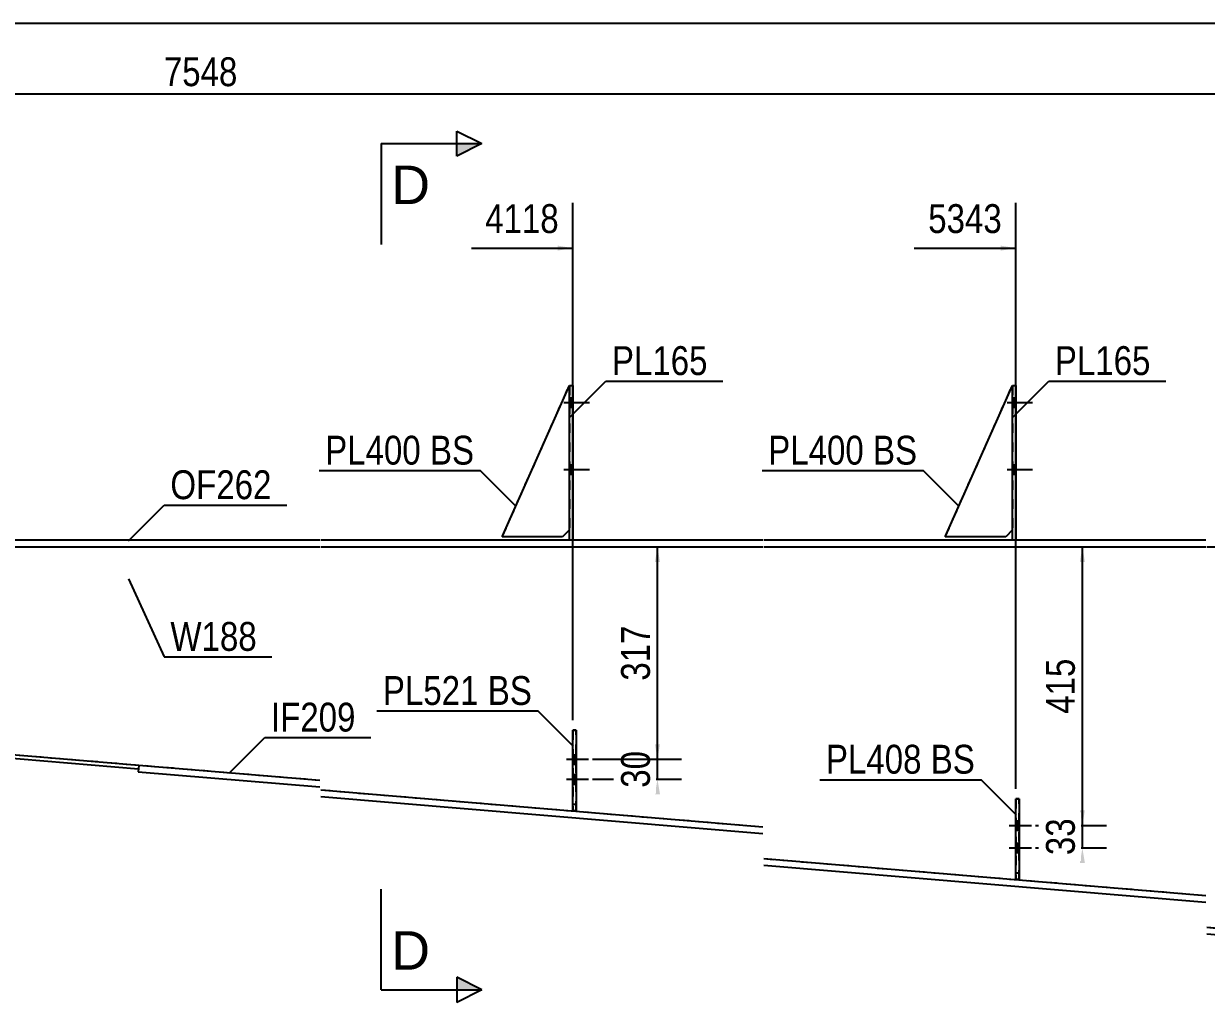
# Model space of a CAD drawing. Header units: millimetres. Extents: x -16 to 387, y -215 to 62.
# Drawn here: x 170.5 to 287.8, y -35.2 to 61.9 of the extents above; entities that cross this region are included whole.
import ezdxf

# ---------------------------------------------------------------- set-up
doc = ezdxf.new("R2010")
doc.units = ezdxf.units.MM
doc.linetypes.add('DXK_LINE_DOT1', pattern=[1.8814, 0.9407, -0.9407])
doc.linetypes.add('DXK_LINE_DOT2', pattern=[3.9198, 1.9599, -1.9599])
doc.styles.add('Arial', font='ARIAL.TTF', dxfattribs={"height": 0.2})
doc.styles.add('Arial Narrow', font='ARIALN.TTF', dxfattribs={"height": 0.2})

# ---------------------------------------------------------------- blocks, each defined once
blk = doc.blocks.new('Unknown-627306620-1201')
at = {"color": 5, "linetype": 'Continuous'}
blk.add_line((386.29, 61.94), (-13.71, 61.94), dxfattribs=at)
blk = doc.blocks.new('Part-627306620-1492 - 1425')
at = {"color": 2, "linetype": 'Continuous'}
for p, q in [((181.89, -11.67), (181.84, -12.33)), ((181.89, -11.67), (199.86, -13.17)), ((181.84, -12.33), (199.86, -13.84)), ((199.96, -14.13), (243.83, -17.8)), ((199.96, -14.8), (243.83, -18.46)), ((243.93, -20.95), (287.79, -24.61)), ((243.93, -21.62), (287.79, -25.28)), ((287.89, -27.77), (314.64, -30)), ((287.89, -28.44), (314.59, -30.66)), ((314.64, -30), (314.59, -30.66))]:
    blk.add_line(p, q, dxfattribs=at)
blk = doc.blocks.new('Part-627306620-1536 - 1425')
at = {"color": 2, "linetype": 'Continuous'}
blk.add_line((161.89, 10), (161.89, -10), dxfattribs=at)
at = {"color": 7, "linetype": 'DXK_LINE_DOT1'}
for p, q in [((161.89, 10), (199.86, 10)), ((199.96, 10), (243.83, 10)), ((243.93, 10), (287.79, 10)), ((287.89, 10), (314.64, 10)), ((314.64, 10), (314.64, 6.12)), ((314.64, 2.51), (314.64, -30)), ((161.89, -10), (199.86, -13.17)), ((199.96, -14.13), (243.83, -17.8)), ((243.93, -20.95), (287.79, -24.61)), ((287.89, -27.77), (314.64, -30))]:
    blk.add_line(p, q, dxfattribs=at)
blk = doc.blocks.new('Part-627306620-1558 - 1425')
at = {"color": 2, "linetype": 'Continuous'}
for p, q in [((199.86, 10.67), (161.89, 10.67)), ((224.63, 10.67), (199.96, 10.67)), ((243.83, 10.67), (224.96, 10.67)), ((268.59, 10.67), (243.93, 10.67)), ((287.79, 10.67), (268.93, 10.67)), ((161.89, 10), (199.86, 10)), ((199.96, 10), (243.83, 10)), ((243.93, 10), (287.79, 10))]:
    blk.add_line(p, q, dxfattribs=at)
at = {"color": 7, "linetype": 'DXK_LINE_DOT1'}
for p, q in [((224.96, 10.67), (224.63, 10.67)), ((268.93, 10.67), (268.59, 10.67))]:
    blk.add_line(p, q, dxfattribs=at)
blk = doc.blocks.new('Part-627306620-1580 - 1425')
at = {"color": 2, "linetype": 'Continuous'}
for p, q in [((129.65, -10), (111.65, -10)), ((129.65, -10.4), (111.65, -10.4)), ((161.89, -10), (129.75, -10)), ((161.88, -10.4), (129.75, -10.4)), ((181.86, -12.07), (161.88, -10.4)), ((161.89, -10), (181.89, -11.67)), ((181.89, -11.67), (181.86, -12.07))]:
    blk.add_line(p, q, dxfattribs=at)
at = {"color": 7, "linetype": 'DXK_LINE_DOT1'}
blk.add_line((111.65, -10), (111.65, -10.4), dxfattribs=at)
blk = doc.blocks.new('Part-627306620-1612 - 1425')
at = {"color": 7, "linetype": 'DXK_LINE_DOT1'}
for p, q in [((261.93, 11), (268.59, 26)), ((268.59, 26), (268.59, 11.67)), ((267.93, 11), (261.93, 11)), ((268.59, 11.67), (267.93, 11))]:
    blk.add_line(p, q, dxfattribs=at)
blk = doc.blocks.new('Part-627306620-1634 - 1425')
at = {"color": 7, "linetype": 'DXK_LINE_DOT1'}
for p, q in [((268.93, -15.03), (268.93, -23.03)), ((269.26, -15.03), (268.93, -15.03)), ((269.26, -23.03), (269.26, -15.03)), ((268.93, -22.36), (269.26, -22.36)), ((268.93, -23.03), (269.26, -23.03))]:
    blk.add_line(p, q, dxfattribs=at)
blk = doc.blocks.new('Part-627306620-1703 - 1425')
at = {"color": 7, "linetype": 'DXK_LINE_DOT1'}
for p, q in [((217.96, 11), (224.63, 26)), ((224.63, 26), (224.63, 11.67)), ((223.96, 11), (217.96, 11)), ((224.63, 11.67), (223.96, 11))]:
    blk.add_line(p, q, dxfattribs=at)
blk = doc.blocks.new('Part-627306620-1725 - 1425')
at = {"color": 7, "linetype": 'DXK_LINE_DOT1'}
for p, q in [((224.96, -8.21), (224.96, -16.21)), ((225.29, -8.21), (224.96, -8.21)), ((225.29, -16.21), (225.29, -8.21)), ((224.96, -15.55), (225.29, -15.55)), ((224.96, -16.21), (225.29, -16.21))]:
    blk.add_line(p, q, dxfattribs=at)
blk = doc.blocks.new('Part-627306620-1895 - 1425')
at = {"color": 2, "linetype": 'Continuous'}
for p, q in [((217.96, 11), (224.63, 26)), ((223.96, 11), (217.96, 11)), ((224.63, 11.67), (223.96, 11))]:
    blk.add_line(p, q, dxfattribs=at)
blk = doc.blocks.new('Part-627306620-1688 - 1425')
at = {"color": 2, "linetype": 'Continuous'}
for p, q in [((268.93, -23.03), (268.93, -15.03)), ((268.93, -15.03), (269.26, -15.03)), ((269.26, -15.03), (269.26, -23.03)), ((269.26, -23.03), (268.93, -23.03))]:
    blk.add_line(p, q, dxfattribs=at)
blk = doc.blocks.new('Bolt-627306620-1878 - 1425')
at = {"color": 3, "linetype": 'DXK_LINE_DOT2'}
for p, q in [((224.43, -11.1), (225.29, -11.1)), ((224.96, -10.64), (225.29, -10.64)), ((224.96, -11.57), (225.29, -11.57)), ((224.96, -12.61), (225.29, -12.61)), ((224.43, -13.08), (225.29, -13.08)), ((224.96, -13.55), (225.29, -13.55))]:
    blk.add_line(p, q, dxfattribs=at)
blk = doc.blocks.new('Part-627306620-1747 - 1425')
at = {"color": 2, "linetype": 'Continuous'}
for p, q in [((224.96, -16.21), (224.96, -8.21)), ((224.96, -8.21), (225.29, -8.21)), ((225.29, -8.21), (225.29, -16.21)), ((225.29, -16.21), (224.96, -16.21))]:
    blk.add_line(p, q, dxfattribs=at)
blk = doc.blocks.new('Part-627306620-1769 - 1425')
at = {"color": 2, "linetype": 'Continuous'}
for p, q in [((261.93, 11), (268.59, 26)), ((267.93, 11), (261.93, 11)), ((268.59, 11.67), (267.93, 11))]:
    blk.add_line(p, q, dxfattribs=at)
blk = doc.blocks.new('Bolt-627306620-1868 - 1425')
at = {"linetype": 'Continuous'}
for points in [[(268.93, 23.87), (268.93, 24.8), (268.59, 24.8), (268.59, 23.87)], [(268.93, 23.87), (268.93, 24.8), (268.59, 24.8), (268.59, 23.87)], [(268.93, 23.87), (268.93, 24.8), (268.59, 24.8), (268.59, 23.87)], [(268.93, 17.2), (268.93, 18.13), (268.59, 18.13), (268.59, 17.2)], [(268.93, 17.2), (268.93, 18.13), (268.59, 18.13), (268.59, 17.2)], [(268.93, 17.2), (268.93, 18.13), (268.59, 18.13), (268.59, 17.2)]]:
    blk.add_hatch(color=3, dxfattribs=at).paths.add_polyline_path(points)
at = {"color": 3, "linetype": 'Continuous'}
for p, q in [((268.59, 24.8), (268.93, 24.8)), ((268.59, 24.8), (268.93, 24.8)), ((268.59, 24.8), (268.93, 24.8)), ((268.06, 24.33), (270.59, 24.33)), ((268.06, 24.33), (270.59, 24.33)), ((268.06, 24.33), (270.59, 24.33)), ((268.59, 23.87), (268.93, 23.87)), ((268.59, 23.87), (268.93, 23.87)), ((268.59, 23.87), (268.93, 23.87)), ((268.06, 17.67), (270.59, 17.67)), ((268.06, 17.67), (270.59, 17.67)), ((268.06, 17.67), (270.59, 17.67)), ((268.59, 18.13), (268.93, 18.13)), ((268.59, 18.13), (268.93, 18.13)), ((268.59, 18.13), (268.93, 18.13)), ((268.59, 17.2), (268.93, 17.2)), ((268.59, 17.2), (268.93, 17.2)), ((268.59, 17.2), (268.93, 17.2))]:
    blk.add_line(p, q, dxfattribs=at)
blk = doc.blocks.new('Bolt-627306620-1872 - 1425')
at = {"linetype": 'Continuous'}
for points in [[(224.96, 23.87), (224.96, 24.8), (224.63, 24.8), (224.63, 23.87)], [(224.96, 23.87), (224.96, 24.8), (224.63, 24.8), (224.63, 23.87)], [(224.96, 23.87), (224.96, 24.8), (224.63, 24.8), (224.63, 23.87)], [(224.96, 17.2), (224.96, 18.13), (224.63, 18.13), (224.63, 17.2)], [(224.96, 17.2), (224.96, 18.13), (224.63, 18.13), (224.63, 17.2)], [(224.96, 17.2), (224.96, 18.13), (224.63, 18.13), (224.63, 17.2)]]:
    blk.add_hatch(color=3, dxfattribs=at).paths.add_polyline_path(points)
at = {"color": 3, "linetype": 'Continuous'}
for p, q in [((224.63, 24.8), (224.96, 24.8)), ((224.63, 24.8), (224.96, 24.8)), ((224.63, 24.8), (224.96, 24.8)), ((224.09, 24.33), (226.63, 24.33)), ((224.09, 24.33), (226.63, 24.33)), ((224.09, 24.33), (226.63, 24.33)), ((224.63, 23.87), (224.96, 23.87)), ((224.63, 23.87), (224.96, 23.87)), ((224.63, 23.87), (224.96, 23.87)), ((224.09, 17.67), (226.63, 17.67)), ((224.09, 17.67), (226.63, 17.67)), ((224.09, 17.67), (226.63, 17.67)), ((224.63, 18.13), (224.96, 18.13)), ((224.63, 18.13), (224.96, 18.13)), ((224.63, 18.13), (224.96, 18.13)), ((224.63, 17.2), (224.96, 17.2)), ((224.63, 17.2), (224.96, 17.2)), ((224.63, 17.2), (224.96, 17.2))]:
    blk.add_line(p, q, dxfattribs=at)
blk = doc.blocks.new('Bolt-627306620-1875 - 1425')
at = {"color": 3, "linetype": 'DXK_LINE_DOT2'}
for p, q in [((268.93, -17.2), (269.26, -17.2)), ((268.39, -17.67), (269.26, -17.67)), ((268.93, -18.13), (269.26, -18.13)), ((268.39, -19.9), (269.26, -19.9)), ((268.93, -19.43), (269.26, -19.43)), ((268.93, -20.36), (269.26, -20.36))]:
    blk.add_line(p, q, dxfattribs=at)
blk = doc.blocks.new('Bolt-627306620-1877 - 1425')
at = {"linetype": 'Continuous'}
for points in [[(268.93, -17.2), (268.93, -18.13), (269.26, -18.13), (269.26, -17.2)], [(268.93, -19.43), (268.93, -20.36), (269.26, -20.36), (269.26, -19.43)]]:
    blk.add_hatch(color=3, dxfattribs=at).paths.add_polyline_path(points)
at = {"color": 3, "linetype": 'Continuous'}
for p, q in [((268.93, -17.2), (269.26, -17.2)), ((268.29, -17.67), (270.49, -17.67)), ((268.93, -18.13), (269.26, -18.13)), ((268.29, -19.9), (270.49, -19.9)), ((268.93, -19.43), (269.26, -19.43)), ((268.93, -20.36), (269.26, -20.36))]:
    blk.add_line(p, q, dxfattribs=at)
blk = doc.blocks.new('Bolt-627306620-1879 - 1425')
at = {"linetype": 'Continuous'}
for points in [[(224.96, -10.64), (224.96, -11.57), (225.29, -11.57), (225.29, -10.64)], [(224.96, -12.61), (224.96, -13.55), (225.29, -13.55), (225.29, -12.61)]]:
    blk.add_hatch(color=3, dxfattribs=at).paths.add_polyline_path(points)
at = {"color": 3, "linetype": 'Continuous'}
for p, q in [((224.33, -11.1), (226.53, -11.1)), ((224.96, -10.64), (225.29, -10.64)), ((224.96, -11.57), (225.29, -11.57)), ((224.96, -12.61), (225.29, -12.61)), ((224.33, -13.08), (226.53, -13.08)), ((224.96, -13.55), (225.29, -13.55))]:
    blk.add_line(p, q, dxfattribs=at)
blk = doc.blocks.new('Part-627306620-1991 - 1425')
at = {"color": 2, "linetype": 'Continuous'}
for p, q in [((268.59, 10.67), (268.59, 26)), ((268.59, 26), (268.93, 26)), ((268.93, 26), (268.93, 10.67)), ((268.93, 10.67), (268.59, 10.67))]:
    blk.add_line(p, q, dxfattribs=at)
blk = doc.blocks.new('Part-627306620-1971 - 1425')
at = {"color": 2, "linetype": 'Continuous'}
for p, q in [((224.63, 10.67), (224.63, 26)), ((224.63, 26), (224.96, 26)), ((224.96, 26), (224.96, 10.67)), ((224.96, 10.67), (224.63, 10.67))]:
    blk.add_line(p, q, dxfattribs=at)
blk = doc.blocks.new('StraightDimension-627306620-3313 - 1425')
at = {"linetype": 'Continuous'}
for points in [[(275.29, 8.5), (275.54, 10), (275.79, 8.5)], [(275.79, -16.17), (275.54, -17.67), (275.29, -16.17)]]:
    blk.add_hatch(color=7, dxfattribs=at).paths.add_polyline_path(points)
at = {"color": 7, "linetype": 'Continuous'}
for p, q in [((270.9, 10), (277.94, 10)), ((275.54, -17.67), (275.54, 10)), ((270.88, -17.67), (277.94, -17.67))]:
    blk.add_line(p, q, dxfattribs=at)
at = {"color": 0}
blk.add_wipeout([(275.39, -0.49), (271.19, -0.49), (271.19, -7.18), (275.39, -7.18)], dxfattribs=at)
at = {"color": 3, "style": 'Arial Narrow'}
blk.add_text('415', height=2.863, rotation=90.0002, dxfattribs=at).set_placement((274.79, -6.58))
blk = doc.blocks.new('StraightDimension-627306620-3338 - 1425')
at = {"linetype": 'Continuous'}
for points in [[(233.62, -9.6), (233.37, -11.1), (233.12, -9.6)], [(233.12, -14.58), (233.37, -13.08), (233.62, -14.58)]]:
    blk.add_hatch(color=7, dxfattribs=at).paths.add_polyline_path(points)
at = {"color": 7, "linetype": 'Continuous'}
for p, q in [((226.91, -11.1), (235.77, -11.1)), ((233.37, -13.08), (233.37, -11.1)), ((226.91, -13.08), (235.77, -13.08))]:
    blk.add_line(p, q, dxfattribs=at)
at = {"color": 0}
blk.add_wipeout([(233.22, -9.66), (229.02, -9.66), (229.02, -14.52), (233.22, -14.52)], dxfattribs=at)
at = {"color": 3, "style": 'Arial Narrow'}
blk.add_text('30', height=2.863, rotation=90.0002, dxfattribs=at).set_placement((232.62, -13.92))
blk = doc.blocks.new('StraightDimension-627306620-3337 - 1425')
at = {"linetype": 'Continuous'}
for points in [[(233.12, 8.5), (233.37, 10), (233.62, 8.5)], [(233.62, -9.6), (233.37, -11.1), (233.12, -9.6)]]:
    blk.add_hatch(color=7, dxfattribs=at).paths.add_polyline_path(points)
at = {"color": 7, "linetype": 'Continuous'}
for p, q in [((226.93, 10), (235.77, 10)), ((233.37, -11.1), (233.37, 10)), ((226.91, -11.1), (235.77, -11.1))]:
    blk.add_line(p, q, dxfattribs=at)
at = {"color": 0}
blk.add_wipeout([(233.22, 2.79), (229.02, 2.79), (229.02, -3.89), (233.22, -3.89)], dxfattribs=at)
at = {"color": 3, "style": 'Arial Narrow'}
blk.add_text('317', height=2.863, rotation=90.0002, dxfattribs=at).set_placement((232.62, -3.29))
blk = doc.blocks.new('StraightDimension-627306620-2010 - 1425')
at = {"color": 7, "linetype": 'Continuous'}
blk.add_line((-1.07, 54.98), (377.13, 54.98), dxfattribs=at)
at = {"color": 0}
blk.add_wipeout([(192.29, 55.13), (192.29, 59.33), (183.78, 59.33), (183.78, 55.13)], dxfattribs=at)
at = {"color": 3, "style": 'Arial Narrow'}
blk.add_text('7548', height=2.863, dxfattribs=at).set_placement((184.38, 55.73))
blk = doc.blocks.new('StraightDimension-627306620-6651 - 1425')
at = {"linetype": 'Continuous'}
blk.add_hatch(color=7, dxfattribs=at).paths.add_polyline_path([(223.46, 39.9), (224.96, 39.65), (223.46, 39.4)])
at = {"color": 7, "linetype": 'Continuous'}
for p, q in [((224.96, -7.21), (224.96, 44.15)), ((214.9, 39.65), (224.96, 39.65))]:
    blk.add_line(p, q, dxfattribs=at)
at = {"color": 0}
blk.add_wipeout([(224.18, 40.55), (224.18, 44.75), (215.67, 44.75), (215.67, 40.55)], dxfattribs=at)
at = {"color": 3, "style": 'Arial Narrow'}
blk.add_text('4118', height=2.863, dxfattribs=at).set_placement((216.27, 41.15))
blk = doc.blocks.new('StraightDimension-627306620-3314 - 1425')
at = {"linetype": 'Continuous'}
for points in [[(275.79, -16.17), (275.54, -17.67), (275.29, -16.17)], [(275.29, -21.4), (275.54, -19.9), (275.79, -21.4)]]:
    blk.add_hatch(color=7, dxfattribs=at).paths.add_polyline_path(points)
at = {"color": 7, "linetype": 'Continuous'}
for p, q in [((270.88, -17.67), (277.94, -17.67)), ((275.54, -19.9), (275.54, -17.67)), ((270.88, -19.9), (277.94, -19.9))]:
    blk.add_line(p, q, dxfattribs=at)
at = {"color": 0}
blk.add_wipeout([(275.39, -16.35), (271.19, -16.35), (271.19, -21.21), (275.39, -21.21)], dxfattribs=at)
at = {"color": 3, "style": 'Arial Narrow'}
blk.add_text('33', height=2.863, rotation=90.0002, dxfattribs=at).set_placement((274.79, -20.61))
blk = doc.blocks.new('StraightDimension-627306620-6650 - 1425')
at = {"linetype": 'Continuous'}
blk.add_hatch(color=7, dxfattribs=at).paths.add_polyline_path([(267.43, 39.9), (268.93, 39.65), (267.43, 39.4)])
at = {"color": 7, "linetype": 'Continuous'}
for p, q in [((268.93, -14.03), (268.93, 44.15)), ((258.86, 39.65), (268.93, 39.65))]:
    blk.add_line(p, q, dxfattribs=at)
at = {"color": 0}
blk.add_wipeout([(268.15, 40.55), (268.15, 44.75), (259.64, 44.75), (259.64, 40.55)], dxfattribs=at)
at = {"color": 3, "style": 'Arial Narrow'}
blk.add_text('5343', height=2.863, dxfattribs=at).set_placement((260.24, 41.15))
blk = doc.blocks.new('MarkSet-627306620-4520 - 1425')
at = {"color": 7, "linetype": 'Continuous'}
for p in [(243.76, 17.56), (263.28, 14.02)]:
    blk.add_line(p, (259.74, 17.56), dxfattribs=at)
at = {"color": 0}
for points in [[(253.86, 18.16), (253.86, 21.16), (244.36, 21.16), (244.36, 18.16)], [(259.14, 18.16), (259.14, 21.16), (254.76, 21.16), (254.76, 18.16)]]:
    blk.add_wipeout(points, dxfattribs=at)
for points in [[(253.86, 18.16), (253.86, 21.16), (244.36, 21.16), (244.36, 18.16)], [(259.14, 18.16), (259.14, 21.16), (254.76, 21.16), (254.76, 18.16)]]:
    blk.add_wipeout(points, dxfattribs=at)
at = {"color": 3, "style": 'Arial Narrow'}
for s, p in [('PL400', (244.36, 18.16)), ('BS', (254.76, 18.16))]:
    blk.add_text(s, height=2.863, dxfattribs=at).set_placement(p)
blk = doc.blocks.new('SectionMark-627306620-2412 - 1425')
at = {"linetype": 'Continuous'}
for points in [[(213.45, 48.77), (213.45, 50.02), (215.95, 50.02)], [(213.45, -33.98), (213.45, -32.73), (215.95, -33.98)]]:
    blk.add_hatch(color=30, dxfattribs=at).paths.add_polyline_path(points)
at = {"color": 30, "linetype": 'Continuous'}
for p, q in [((213.45, 48.77), (213.45, 51.27)), ((213.45, 51.27), (215.95, 50.02)), ((205.95, 50.02), (205.95, 40.02)), ((205.95, 50.02), (215.95, 50.02)), ((215.95, 50.02), (213.45, 48.77)), ((205.95, -33.98), (205.95, -23.98)), ((215.95, -33.98), (213.45, -32.73)), ((213.45, -32.73), (213.45, -35.23)), ((205.95, -33.98), (215.95, -33.98)), ((215.95, -33.98), (213.45, -35.23))]:
    blk.add_line(p, q, dxfattribs=at)
at = {"color": 0, "linetype": 'Continuous'}
for points in [[(210.8, 44.02), (210.8, 48.02), (206.95, 48.02), (206.95, 44.02)], [(210.8, -31.98), (210.8, -27.98), (206.95, -27.98), (206.95, -31.98)]]:
    blk.add_wipeout(points, dxfattribs=at)
at = {"color": 96, "linetype": 'Continuous', "style": 'Arial'}
for p in [(206.95, 44.02), (206.95, -31.98)]:
    blk.add_text('D', height=3.82, dxfattribs=at).set_placement(p)
blk = doc.blocks.new('MarkSet-627306620-4531 - 1425')
at = {"color": 7, "linetype": 'Continuous'}
for p in [(205.52, -6.3), (225.05, -9.83)]:
    blk.add_line(p, (221.51, -6.3), dxfattribs=at)
at = {"color": 0}
for points in [[(215.63, -5.7), (215.63, -2.7), (206.12, -2.7), (206.12, -5.7)], [(220.91, -5.7), (220.91, -2.7), (216.53, -2.7), (216.53, -5.7)]]:
    blk.add_wipeout(points, dxfattribs=at)
for points in [[(215.63, -5.7), (215.63, -2.7), (206.12, -2.7), (206.12, -5.7)], [(220.91, -5.7), (220.91, -2.7), (216.53, -2.7), (216.53, -5.7)]]:
    blk.add_wipeout(points, dxfattribs=at)
at = {"color": 3, "style": 'Arial Narrow'}
for s, p in [('PL521', (206.12, -5.7)), ('BS', (216.53, -5.7))]:
    blk.add_text(s, height=2.863, dxfattribs=at).set_placement(p)
blk = doc.blocks.new('MarkSet-627306620-4542 - 1425')
at = {"color": 7, "linetype": 'Continuous'}
for p in [(249.49, -13.12), (269.01, -16.65)]:
    blk.add_line(p, (265.48, -13.12), dxfattribs=at)
at = {"color": 0}
for points in [[(259.59, -12.52), (259.59, -9.52), (250.09, -9.52), (250.09, -12.52)], [(264.88, -12.52), (264.88, -9.52), (260.49, -9.52), (260.49, -12.52)]]:
    blk.add_wipeout(points, dxfattribs=at)
for points in [[(259.59, -12.52), (259.59, -9.52), (250.09, -9.52), (250.09, -12.52)], [(264.88, -12.52), (264.88, -9.52), (260.49, -9.52), (260.49, -12.52)]]:
    blk.add_wipeout(points, dxfattribs=at)
at = {"color": 3, "style": 'Arial Narrow'}
for s, p in [('PL408', (250.09, -12.52)), ('BS', (260.49, -12.52))]:
    blk.add_text(s, height=2.863, dxfattribs=at).set_placement(p)
blk = doc.blocks.new('MarkSet-627306620-4601 - 1425')
at = {"color": 7, "linetype": 'Continuous'}
for p in [(199.79, 17.56), (219.31, 14.02)]:
    blk.add_line(p, (215.78, 17.56), dxfattribs=at)
at = {"color": 0}
for points in [[(209.89, 18.16), (209.89, 21.16), (200.39, 21.16), (200.39, 18.16)], [(215.18, 18.16), (215.18, 21.16), (210.79, 21.16), (210.79, 18.16)]]:
    blk.add_wipeout(points, dxfattribs=at)
for points in [[(209.89, 18.16), (209.89, 21.16), (200.39, 21.16), (200.39, 18.16)], [(215.18, 18.16), (215.18, 21.16), (210.79, 21.16), (210.79, 18.16)]]:
    blk.add_wipeout(points, dxfattribs=at)
at = {"color": 3, "style": 'Arial Narrow'}
for s, p in [('PL400', (200.39, 18.16)), ('BS', (210.79, 18.16))]:
    blk.add_text(s, height=2.863, dxfattribs=at).set_placement(p)
blk = doc.blocks.new('Mark-627306620-4609 - 1425')
at = {"color": 7, "linetype": 'Continuous'}
for p, q in [((190.87, -12.48), (194.41, -8.94)), ((194.41, -8.94), (204.92, -8.94))]:
    blk.add_line(p, q, dxfattribs=at)
at = {"color": 0}
blk.add_wipeout([(203.42, -8.34), (203.42, -5.34), (195.01, -5.34), (195.01, -8.34)], dxfattribs=at)
blk.add_wipeout([(203.42, -8.34), (203.42, -5.34), (195.01, -5.34), (195.01, -8.34)], dxfattribs=at)
at = {"color": 3, "style": 'Arial Narrow'}
blk.add_text('IF209', height=2.863, dxfattribs=at).set_placement((195.01, -8.34))
blk = doc.blocks.new('Mark-627306620-4615 - 1425')
at = {"color": 7, "linetype": 'Continuous'}
for p, q in [((180.89, 6.81), (184.43, -0.93)), ((184.43, -0.93), (195.11, -0.93))]:
    blk.add_line(p, q, dxfattribs=at)
at = {"color": 0}
blk.add_wipeout([(193.61, -0.33), (193.61, 2.67), (185.03, 2.67), (185.03, -0.33)], dxfattribs=at)
blk.add_wipeout([(193.61, -0.33), (193.61, 2.67), (185.03, 2.67), (185.03, -0.33)], dxfattribs=at)
at = {"color": 3, "style": 'Arial Narrow'}
blk.add_text('W188', height=2.863, dxfattribs=at).set_placement((185.03, -0.33))
blk = doc.blocks.new('Mark-627306620-4618 - 1425')
at = {"color": 7, "linetype": 'Continuous'}
for p, q in [((180.89, 10.6), (184.43, 14.13)), ((184.43, 14.13), (196.58, 14.13))]:
    blk.add_line(p, q, dxfattribs=at)
at = {"color": 0}
blk.add_wipeout([(195.08, 14.73), (195.08, 17.73), (185.03, 17.73), (185.03, 14.73)], dxfattribs=at)
blk.add_wipeout([(195.08, 14.73), (195.08, 17.73), (185.03, 17.73), (185.03, 14.73)], dxfattribs=at)
at = {"color": 3, "style": 'Arial Narrow'}
blk.add_text('OF262', height=2.863, dxfattribs=at).set_placement((185.03, 14.73))
blk = doc.blocks.new('Mark-627306620-4657 - 1425')
at = {"color": 7, "linetype": 'Continuous'}
for p, q in [((224.71, 22.91), (228.25, 26.45)), ((228.25, 26.45), (239.85, 26.45))]:
    blk.add_line(p, q, dxfattribs=at)
at = {"color": 0}
blk.add_wipeout([(238.35, 27.05), (238.35, 30.05), (228.85, 30.05), (228.85, 27.05)], dxfattribs=at)
blk.add_wipeout([(238.35, 27.05), (238.35, 30.05), (228.85, 30.05), (228.85, 27.05)], dxfattribs=at)
at = {"color": 3, "style": 'Arial Narrow'}
blk.add_text('PL165', height=2.863, dxfattribs=at).set_placement((228.85, 27.05))
blk = doc.blocks.new('Mark-627306620-4660 - 1425')
at = {"color": 7, "linetype": 'Continuous'}
for p, q in [((268.68, 22.91), (272.21, 26.45)), ((272.21, 26.45), (283.82, 26.45))]:
    blk.add_line(p, q, dxfattribs=at)
at = {"color": 0}
blk.add_wipeout([(282.32, 27.05), (282.32, 30.05), (272.81, 30.05), (272.81, 27.05)], dxfattribs=at)
blk.add_wipeout([(282.32, 27.05), (282.32, 30.05), (272.81, 30.05), (272.81, 27.05)], dxfattribs=at)
at = {"color": 3, "style": 'Arial Narrow'}
blk.add_text('PL165', height=2.863, dxfattribs=at).set_placement((272.81, 27.05))

msp = doc.modelspace()

# ---------------------------------------------------------------- block references
for name in ['Unknown-627306620-1201', 'Part-627306620-1703 - 1425', 'Part-627306620-1895 - 1425', 'Part-627306620-1971 - 1425', 'Part-627306620-1612 - 1425', 'Part-627306620-1769 - 1425', 'Part-627306620-1991 - 1425', 'Bolt-627306620-1872 - 1425', 'Bolt-627306620-1868 - 1425', 'Part-627306620-1558 - 1425', 'Part-627306620-1536 - 1425', 'Part-627306620-1725 - 1425', 'Part-627306620-1747 - 1425', 'Part-627306620-1580 - 1425', 'Part-627306620-1492 - 1425', 'Bolt-627306620-1879 - 1425', 'Bolt-627306620-1878 - 1425', 'Part-627306620-1634 - 1425', 'Part-627306620-1688 - 1425', 'Bolt-627306620-1877 - 1425', 'Bolt-627306620-1875 - 1425']:
    msp.add_blockref(name, (0, 0))

# ---------------------------------------------------------------- next in the draw order: block references
for name in ['StraightDimension-627306620-3313 - 1425', 'StraightDimension-627306620-3338 - 1425']:
    msp.add_blockref(name, (0, 0))

# ---------------------------------------------------------------- next in the draw order: block references
msp.add_blockref('StraightDimension-627306620-3337 - 1425', (0, 0))

# ---------------------------------------------------------------- next in the draw order: block references
msp.add_blockref('StraightDimension-627306620-2010 - 1425', (0, 0))

# ---------------------------------------------------------------- next in the draw order: block references
for name in ['StraightDimension-627306620-6651 - 1425', 'StraightDimension-627306620-6650 - 1425', 'Mark-627306620-4618 - 1425', 'Mark-627306620-4615 - 1425', 'Mark-627306620-4609 - 1425', 'StraightDimension-627306620-3314 - 1425']:
    msp.add_blockref(name, (0, 0))

# ---------------------------------------------------------------- next in the draw order: block references
for name in ['SectionMark-627306620-2412 - 1425', 'Mark-627306620-4657 - 1425', 'Mark-627306620-4660 - 1425', 'MarkSet-627306620-4520 - 1425', 'MarkSet-627306620-4542 - 1425']:
    msp.add_blockref(name, (0, 0))

# ---------------------------------------------------------------- next in the draw order: block references
for name in ['MarkSet-627306620-4601 - 1425', 'MarkSet-627306620-4531 - 1425']:
    msp.add_blockref(name, (0, 0))

doc.saveas('drawing.dxf')
